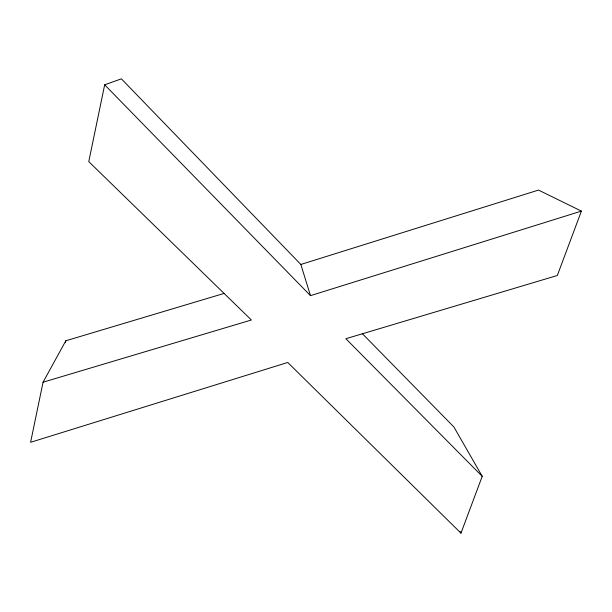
<?xml version="1.0" encoding="UTF-8"?>
<svg xmlns="http://www.w3.org/2000/svg" width="612" height="612" viewBox="0 0 612 612"><rect width="100%" height="100%" fill="white"/><g stroke="black" fill="none" stroke-linecap="round" stroke-linejoin="round"><path stroke-width="0.92" d="M224.237 293.37L65.813 340.785L43.054 382.209L30.6 442.3L287.739 362.465L460.966 533.159L482.218 476.32L453.89 426.977L362.258 333.578M482.218 476.32L345.857 338.719L557.325 275.484L581.4 211.109L310.483 295.65L300.852 264.46L121.383 78.841L104.675 84.816L88.763 161.614L251.379 320.007L43.054 382.209M65.423 342.636L65.813 340.785M300.852 264.46L538.522 190.08L581.4 211.109M104.675 84.816L310.483 295.65M460.17 531.453L460.966 533.159"/></g></svg>
